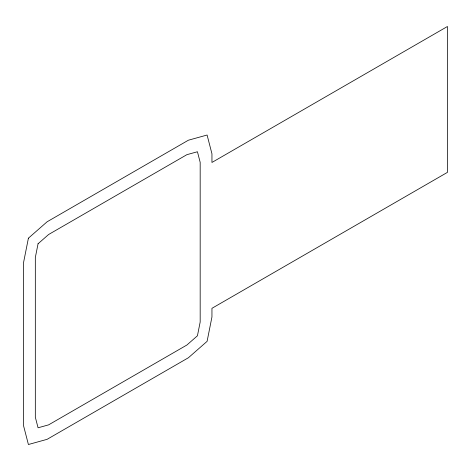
<?xml version="1.0" encoding="UTF-8"?>
<svg xmlns="http://www.w3.org/2000/svg" width="471" height="471" viewBox="0 0 471 471"><rect width="100%" height="100%" fill="white"/><g stroke="black" fill="none" stroke-linecap="round" stroke-linejoin="round"><path stroke-width="0.71" d="M28.407 238.185L23.55 262.577L23.55 425.737L28.407 444.512L47.1 439.331L188.4 357.754L207.093 341.351L211.95 316.965L211.95 308.317L447.45 172.351L447.45 26.488L211.95 162.454L211.95 153.805L207.093 135.024L188.4 140.205L47.1 221.788L28.407 238.185M38.063 243.76L35.325 257.513L35.325 417.2L38.063 427.786L48.607 424.866L186.893 345.025L197.437 335.776L200.175 322.023L200.175 162.342L197.437 151.75L186.893 154.671L48.607 234.511L38.063 243.76"/></g></svg>
